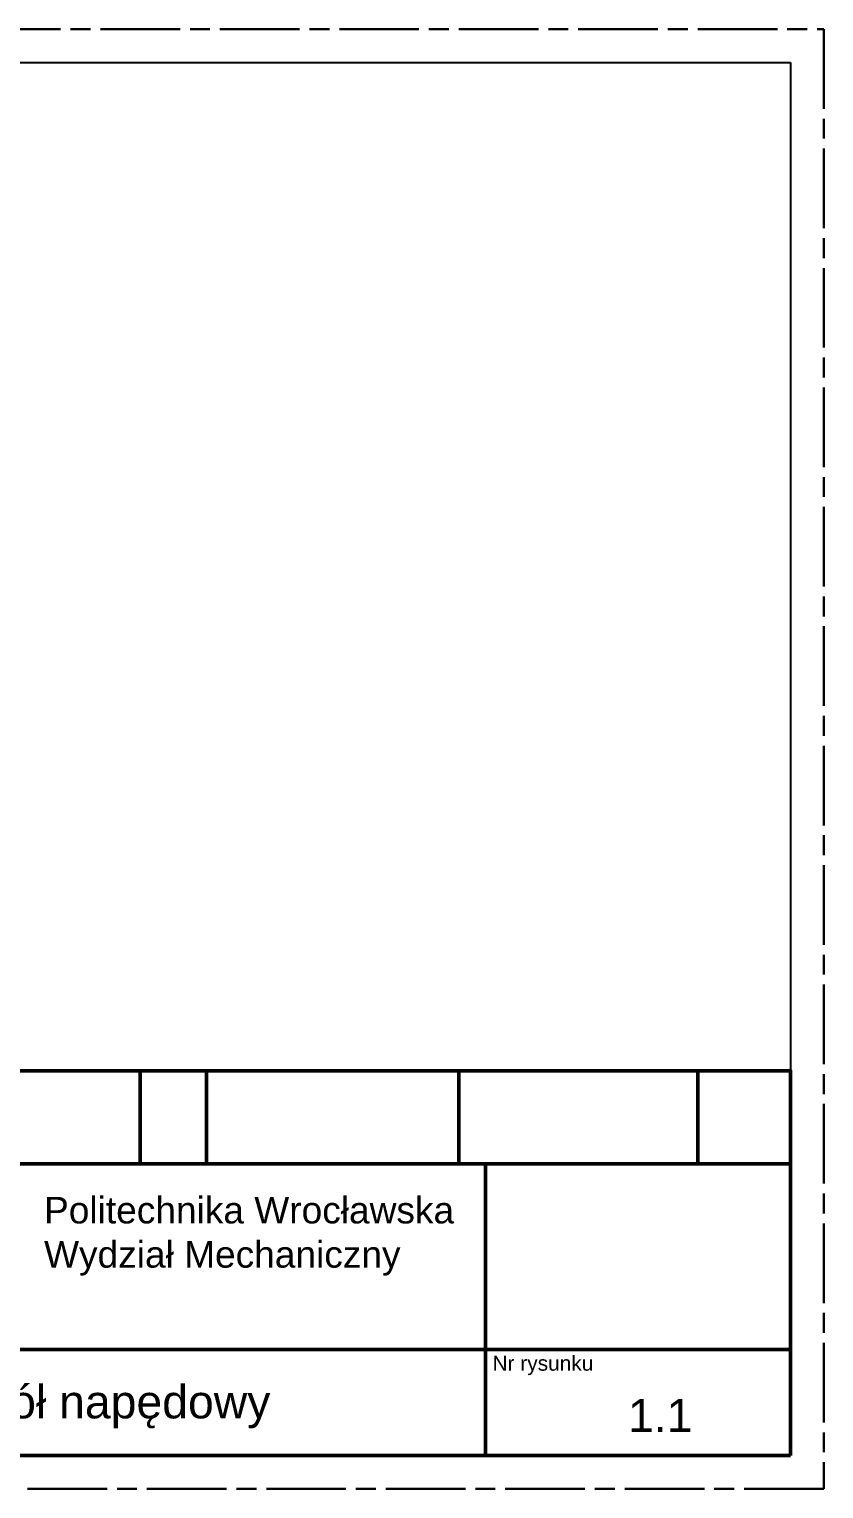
# Model space of a CAD drawing. Header units: millimetres. Extents: x -3183 to 3067, y 1033 to 2218.
# Drawn here: x -2996.1 to -2876.4, y 1079.6 to 1299.6 of the extents above; entities that cross this region are included whole.
import ezdxf

# ---------------------------------------------------------------- set-up
doc = ezdxf.new("R2010")
doc.units = ezdxf.units.MM
doc.linetypes.add('AM_ISO08W050', pattern=[18, 12, -1.5, 3, -1.5])
doc.layers.add('ciagla cienka', color=7, linetype='Continuous', lineweight=25)
doc.layers.add('ciagla normalna', color=7, linetype='Continuous', lineweight=50)
doc.layers.add('niewidoczna', color=7, linetype='AM_ISO08W050', lineweight=30, plot=False)
doc.styles.get("Standard").update_dxf_attribs({"font": 'arial.ttf'})

msp = doc.modelspace()

# ---------------------------------------------------------------- linework, layer by layer
for p, q in [((-3178.37473, 1294.60934), (-2881.37473, 1294.60934)), ((-2881.37473, 1294.60934), (-2881.37473, 1084.60934)), ((-2881.37473, 1094.60934), (-2881.37473, 1084.60934)), ((-2881.37473, 1084.60934), (-3178.37473, 1084.60934))]:
    msp.add_line(p, q)
at = {"layer": 'ciagla normalna'}
for points in [[(-2881.37473, 1084.60934), (-3066.37473, 1084.60934), (-3066.37473, 1142.60934), (-2881.37473, 1142.60934)], [(-2979.37473, 1142.60934), (-3052.37473, 1142.60934), (-3052.37473, 1128.60934), (-2979.37473, 1128.60934)], [(-2969.37473, 1142.60934), (-2979.37473, 1142.60934), (-2979.37473, 1128.60934), (-2969.37473, 1128.60934)], [(-2931.37473, 1142.60934), (-2969.37473, 1142.60934), (-2969.37473, 1128.60934), (-2931.37473, 1128.60934)], [(-2895.37473, 1142.60934), (-2931.37473, 1142.60934), (-2931.37473, 1128.60934), (-2895.37473, 1128.60934)], [(-2881.37473, 1142.60934), (-2895.37473, 1142.60934), (-2895.37473, 1128.60934), (-2881.37473, 1128.60934)], [(-3066.37473, 1128.60934), (-2881.37473, 1128.60934), (-2881.37473, 1100.60934), (-3066.37473, 1100.60934)], [(-2881.37473, 1100.60934), (-2927.37473, 1100.60934), (-2927.37473, 1128.60934), (-2881.37473, 1128.60934)], [(-2881.37473, 1084.60934), (-2927.37473, 1084.60934), (-2927.37473, 1100.60934), (-2881.37473, 1100.60934)]]:
    msp.add_lwpolyline(points, close=True, dxfattribs=at)
at = {"layer": 'niewidoczna'}
for p, q in [((-3183.37473, 1299.60934), (-2876.37473, 1299.60934)), ((-2876.37473, 1299.60934), (-2876.37473, 1079.60934)), ((-2876.37473, 1079.60934), (-3183.37473, 1079.60934))]:
    msp.add_line(p, q, dxfattribs=at)

# ---------------------------------------------------------------- texts
at = {"layer": 'ciagla cienka', "attachment_point": 1}
for s, width, heights, insert, char_height in [('Politechnika Wrocławska\\PWydział Mechaniczny', 130.6506658, [41.90603], (-2993.87473, 1123.60934), 4), ('Nr rysunku', 36, [0], (-2926.29857, 1099.66262), 2.25), ('Zespół napędowy', 74, [0], (-3014.50726, 1095.22458), 5), ('1.1', 36, [0], (-2905.87473, 1093.16262), 5)]:
    msp.add_mtext_dynamic_manual_height_columns(s, width=width, gutter_width=12.5, heights=heights, dxfattribs=dict(at, insert=insert, char_height=char_height))

doc.saveas('drawing.dxf')
